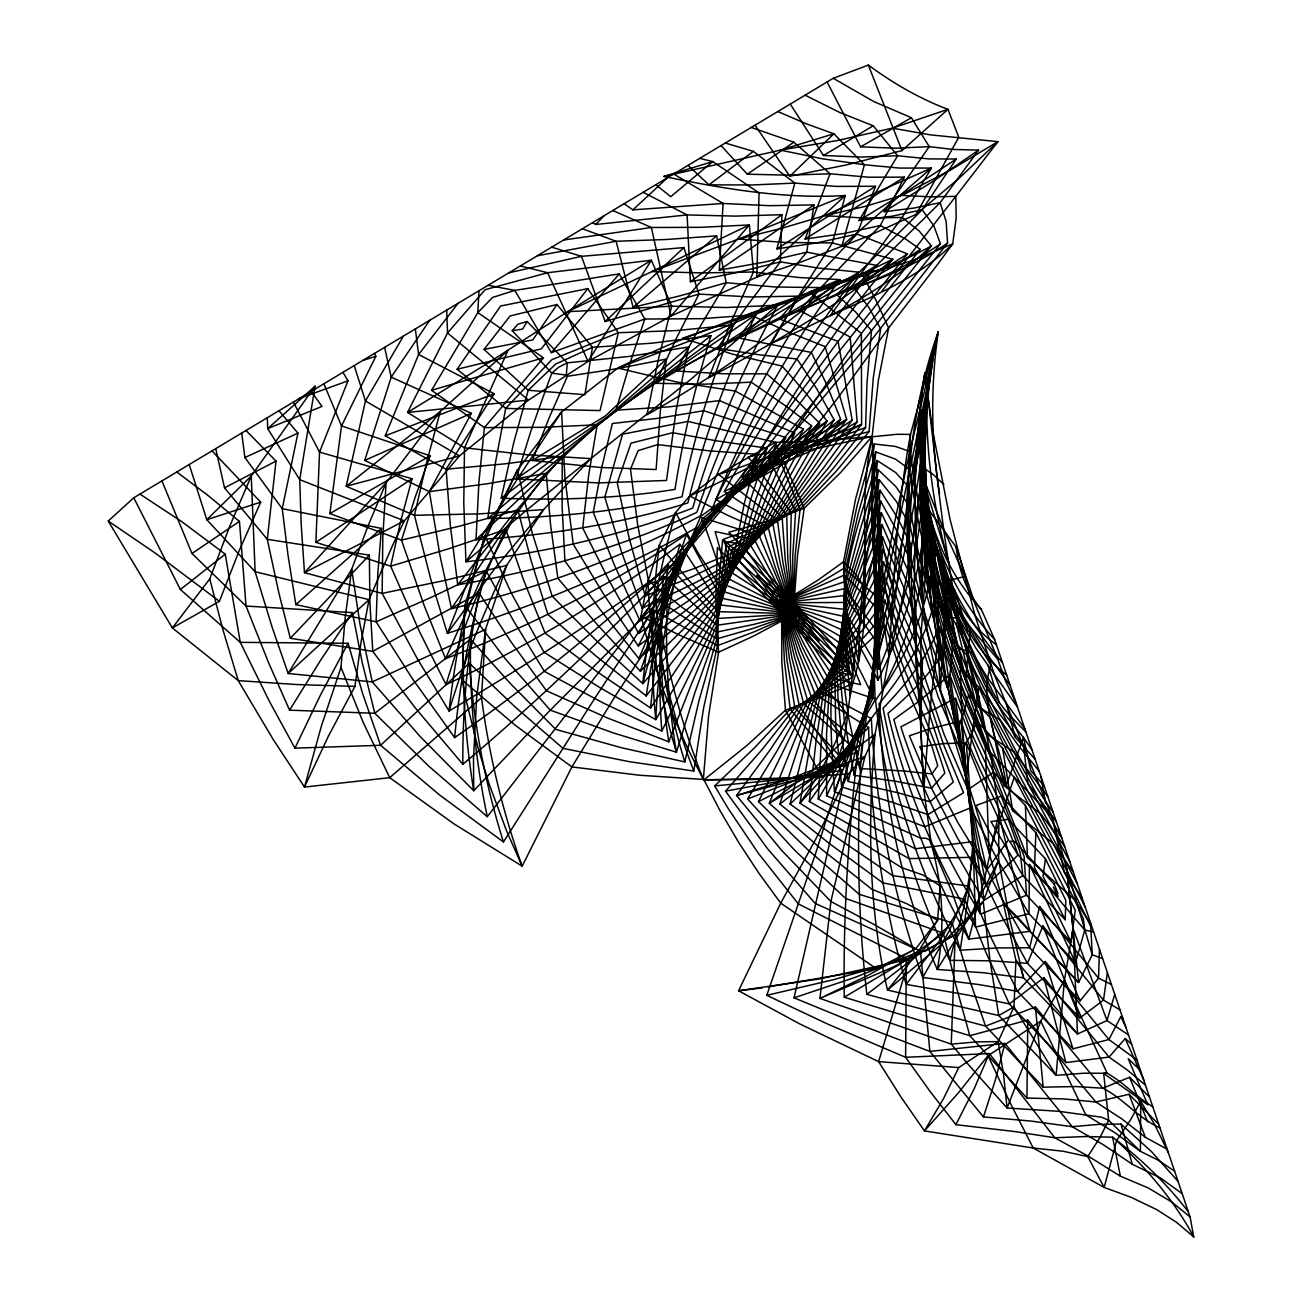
<?xml version="1.0" encoding="UTF-8"?>
<svg xmlns="http://www.w3.org/2000/svg" width="1302" height="1302" viewBox="0 0 1302 1302"><rect width="100%" height="100%" fill="white"/><g stroke="black" fill="none" stroke-linecap="round" stroke-linejoin="round"><path stroke-width="1.5" d="M924.827 452.51L926.08 414.622L929.953 374.162L880.087 611.273L844.331 575.012L858.295 513.265L875.807 451.908L895.418 459.118L909.349 469.143L916.527 512.483L923.981 547.589C925.608 475.425 921.572 402.562 938.27 331.668C906.046 422.499 901.505 520.1 912.425 615.114C919.277 672.955 920.595 731.268 923.769 789.419L931.288 843.745C942.599 884.611 945.236 927.675 937.245 969.453L983.628 972.773L1023.518 977.835L1077.47 1034L1106.993 1020.556L1114.724 994.305M624.081 203.73L632.918 209.85L723.082 203.454L769.254 205.667L813.962 204.935L806.735 252.165L772.021 294.122L738.283 337.934L811.406 352.468L826.689 384.627L840.636 419.244L772.867 523.648L780.354 563.831L790.477 604.86L783.674 603.656L786.636 612.689L719.583 604.893L679.888 544.285L669.602 583.898L660.619 626.978L615.13 696.261L571.887 766.927L522.167 866.188L506.738 831.311L489.308 784.553L478.469 749.48L466.816 703.015L462.145 680.018L464.895 605.56L484.897 535.838L517.48 470.022L561.585 411.871L617.832 368.075C660.309 347.26 704.105 329.959 748.65 314.124C809.242 290.33 874.016 277.749 931.353 245.964C885.36 289.597 828.235 318.974 770.393 343.712L800.616 292.706L832.369 242.921L845.275 195.512L738.592 239.063L785.871 242.498L832.369 242.921L892.798 259.212C837.398 307.256 773.258 343.533 708.744 377.743L730.129 324.198L753.451 272.004L749.366 224.953L651.863 271.581L702.787 272.915L753.451 272.004L798.744 277.505L840.002 279.621C780.126 330.659 715.482 376.034 646.996 414.785L658.275 359.791L671.734 306.165L651.342 260.237L567.623 311.699L671.734 306.165L726.174 307.516L777.717 305.156L688.595 381.193L590.75 458.597L527.57 454.772L464.505 447.839L407.559 412.441L489.389 362.184L567.623 311.699L651.863 271.581L738.592 239.063L782.046 228.208L824.589 215.644L864.3 218.069L902.172 217.434L919.375 231.219L931.353 245.964L861.371 333.393L861.615 424.306L827.779 468.769L791.258 512.581L772.949 523.567L737.323 554.912L719.583 604.893L650.528 707.962L597.162 671.799L545.131 633.179L523.73 580.399L505.794 529.458L448.718 548.744L390.681 566.158L315.881 542.348L319.543 452.12L347.992 380.835L342.947 372.339M176.763 472.008L207.49 495.053L239.454 521.386L246.029 606.048L268.765 663.157L289.581 710.176L374.813 713.268L470.51 639.201L511.491 684.738L555.759 729.38L621.477 747.739L684.803 761.914L699.125 700.053L716.816 638.891L720.006 590.571L726.337 543.357L762.565 527.603L795.685 510.742L832.32 469.501L865.586 427.544L866.986 383.097L871.526 330.643L940.451 243.783L933.811 225.783L922.19 209.768L892.179 216.181L859.011 220.494L897.631 155.735L928.7 158.893L956.238 159.039L922.19 209.768L836.747 294.626L855.788 312.187L871.526 330.643L768.18 457.93L795.685 510.742L792.723 556.296L793.016 602.777L756.706 575.289L786.148 616.953L753.109 628.378L716.816 638.891L655.769 598.578L487.29 816.712L428.57 765.999L374.813 713.268L362.07 661.888L352.484 612.624L246.029 606.048L191.98 553.513L161.936 480.894M1168.203 1152.319L1154.646 1124.554L1140.747 1101.329L1140.406 1151.342L1157.641 1159.903L1174.583 1171.149M215.741 448.62L224.514 487.827L267.284 539.321L369.377 555.157L369.866 602.045L372.763 651.342L415.143 707.783L462.845 764.274C533.136 705.293 599.425 641.772 663.418 576.086L716.718 625.302L786.229 615.244L775.667 595.226L791.974 603.477L787.775 558.656L786.733 514.811L750.538 469.924L831.05 361.63L920.319 249.366L905.46 238.933L880.347 225.539L843.924 233.497L805.092 239.047L830.058 173.784L793.813 142.195L751.27 127.45M470.51 639.201C469.583 698.751 475.002 758.431 487.29 816.712M1152.758 1106.684C1136.711 1097.423 1123.74 1082.434 1107.107 1073.271L1083.817 1073.206L1056.101 1075.354L998.715 1015.511L887.508 990.073L917.34 953.308L937.619 920.237L906.794 903.734L871.64 889.103L819.511 847.521L769.319 803.269L811.699 698.018L840.002 662.864L844.298 602.468L879.989 490.187L896.492 516.064L911.026 544.61L911.677 597.488L916.738 651.846C912.279 592.003 914.037 531.672 922.369 472.219L927.415 526.545L936.756 573.97L938.498 580.676L951.502 606.179L962.324 633.309C942.225 547.751 936.284 459.687 924.876 372.877C910.456 462.942 911.514 555.27 930.133 644.669C943.299 715.612 969.746 783.055 988.934 852.452L1003.516 903.751L1017.415 916.966L1030.077 931.288L968.786 939.133C928.489 867.213 898.168 789.386 883.098 708.19C906.159 684.429 927.333 657.591 939.295 626.425L948.621 657.445L959.493 687.928L985.419 747.218L1014.242 777.31L1064.287 872.047L1090.767 926.552L1092.248 954.773L1078.593 982.505L1030.077 931.288L1015.023 879.761L1002.117 827.909L998.894 813.034L991.392 758.692C984.572 727.655 980.178 696.131 970.364 665.827C953.731 601.475 927.773 539.24 922.369 472.219C913.76 533.966 905.199 595.99 889.136 656.338L875.058 734.295L871.412 742.579L864.935 756.495L848.399 773.876L816.077 838.537L780.728 903.149L738.576 990.773L799.786 1023.942L878.638 1061.635L900.772 1096.723L924.453 1130.917L1033.202 1148.022L1104.161 1187.424L1131.145 1197.319L1156.502 1209.509L1176.569 1222.35L1193.755 1236.9L1190.077 1216.914L1171.881 1202.088L1148.234 1187.945L1120.371 1176.178L1088.814 1156.502L1054.799 1137.769L989.341 1053.578L905.622 1057.305L828.17 1024.3L766.813 995.33L815.508 853.754L841.922 770.442L790.233 709.264L784.439 661.4L782.209 613.747L852.843 676.959L823.857 693.103L790.233 709.264L754.493 747.869L714.652 785.92L728.339 808.786L758.578 853.591L798.321 903.897L906.306 958.451L905.622 1057.305L930.084 1091.434L955.912 1124.668L1014.356 1131.503L1054.799 1137.769L1085.901 1136.516L1112.608 1137.216C1140.975 1158.65 1166.706 1183.599 1188.352 1211.836M1035.855 832.662L1034.504 867.392L1071.025 941.932L1075.273 910.244L1035.855 832.662L1001.173 796.173L973.082 736.655L949.874 674.941L919.879 700.59L893.839 719.485C912.686 788.328 943.413 853.428 980.618 914.183L1026.546 895.174L1071.025 941.932M699.727 158.372L712.764 161.578L759.066 192.908L756.82 277.131L845.275 195.512C784.146 199.206 723.473 188.774 663.841 176.454L780.354 150.121L836.991 140.6L892.326 128.166L930.637 134.887L997.918 141.641L958.467 178.846L916.071 214.391L866.009 236.997L799.884 262.418L756.82 277.131L671.035 316.06L588.113 361.419L528.482 400.105L459.476 455.912L404.336 520.849L392.846 544.789L369.019 599.652L361.077 641.951L354.941 686.398L328.755 735.435L304.489 787.059L321.317 726.337L340.978 667.405L345.209 617.392L351.67 569.267L368.303 525.259L386.108 482.782L382.804 537.27L382.153 593.387L417.291 658.682L449.06 710.99C464.049 660.944 483.384 612.2 506.657 565.426L444.584 580.497L382.153 593.387L304.473 572.685L386.108 482.782L440.304 411.432L426.551 462.715L414.459 515.299L430.978 580.041L447.4 633.325L494.337 569.137L543.585 509.635L479.038 513.883L414.459 515.299L346.202 486.281L440.304 411.432L508.008 350.368L464.505 447.839L463.772 502.963L465.937 561.797L527.912 509.066L590.75 458.597L543.585 509.635L506.657 565.426L485.581 629.371L481.496 697.791L389.721 777.685L304.489 787.059L273.322 739.666L238.233 680.62L172.369 627.938L108.245 521.044L133.764 497.787L833.264 78.283L873.723 101.523L911.4 117.733L929.221 146.621L884.188 211.689L913.923 208.076L940.142 202.689L854.128 287.709L868.873 307.5L880.624 328.82L873.268 378.101L869.085 431.58L836.568 470.787L800.03 509.277L763.607 524.999L723.228 539.321L793.553 602.5L795.164 555.449L800.03 509.277L776.855 452.673L867.962 344.46L947.563 243.035L946.115 221.356L940.142 202.689L978.551 150.169L952.755 149.404L929.221 146.621L895.906 148.216L860.589 146.833L827.112 81.977M592.573 222.642L595.681 224.481L687.114 214.928L735.093 216.116L781.9 214.7L780.354 261.848L748.406 304.082L717.451 348.318L758.92 354.746L797.036 358.978L816.533 388.484L834.11 419.862L768.229 527.294L738.494 556.133L721.308 598.188L646.215 695.935L596.104 656.143L547.914 614.463L531.232 561.097L517.919 509.912L460.208 526.008L401.504 540.118L329.862 513.574L341.515 425.933L375.839 356.325L374.455 353.444M458.109 303.268L418.593 354.502L385.229 435.796L446.114 469.176L504.671 463.87L562.236 456.351L562.138 507.227L564.905 560.95L600.271 609.792L638.859 658.584L684.95 619.28L728.55 578.755L742.156 555.384L762.061 495.476L785.692 437.553L703.731 410.7L658.942 418.202L612.347 423.508L601.898 466.816L593.256 512.321L614.674 565.719L639.966 620.745L691.102 591.759L738.511 560.755L754.655 540.07L781.932 482.375L811.667 425.868L786.799 406.712L751.205 382.186L704.773 384.171L655.492 383.325L676.715 337.609L698.946 294.089L683.859 247.592L581.489 256.331L508.919 272.802M930.133 595.99C933.99 537.628 920.498 479.966 924.29 421.653L904.613 530.223L880.152 634.985L844.591 588.634L860.329 529.165L878.248 469.81L895.825 486.557L909.447 506.218L918.056 550.762L930.133 595.99C920.563 538.475 918.561 479.689 924.29 421.653M488.087 285.284L514.795 290.395L551.397 352.663L644.815 319.023L701.55 318.697L755.73 314.726C727.232 375.106 703.568 437.977 687.879 502.93C619.182 524.283 547.719 535.35 476.011 539.695L478.941 481.821L484.409 427.593L543.455 357.822L477.834 312.61L478.941 290.785M781.639 613.958L781.818 661.986L785.448 710.225L821.806 777.245C853.266 753.435 842.964 709.639 854.877 676.601C876.767 598.22 854.242 515.95 872.291 436.788L897.224 434.282L910.505 434.412L938.27 331.668C930.572 385.246 930.784 440.011 939.539 493.442M1111.403 984.475L1098.546 978.16L1039.647 906.485L1029.622 947.807L1000.001 895.434L973.05 841.629L915.355 848.774L818.258 799.021L821.432 738.267L827.763 677.219L836.421 655.345L862.901 621.005L884.416 587.267L900.626 634.465L926.861 694.861L943.478 744.451L963.513 792.739L927.887 814.613L892.505 802.357L841.662 786.929L835.672 724.27L834.647 661.009L840.75 636.45L863.438 592.589L882.951 549.037L900.219 594.347L920.254 640.6L938.156 696.651L960.957 751.189L970.332 735.597L977.053 721.422C959.069 682.899 944.503 642.716 934.576 601.361C925.266 639.575 903.751 673.785 879.013 703.894C891.398 789.956 919.961 873.251 960.192 950.216L997.934 947.921L1029.622 947.807L1080.074 1000.896L1098.546 978.16L1099.458 949.191M906.794 502.8L910.505 434.412C896.752 507.764 893.53 582.157 889.136 656.338C879.029 601.638 876.002 545.668 879.989 490.187C866.221 546.303 859.043 604.03 858.604 661.807L844.298 602.468L789.419 602.712L793.96 614.463L784.878 611.891L796.661 654.922L811.699 698.018L828.658 718.151L844.526 739.764L812.318 770.507L769.319 803.269L827.275 769.108L875.058 734.295C867.783 819.69 867.962 906.225 887.508 990.073L940.207 945.35L983.222 901.684L998.634 860.183L998.894 813.034L985.24 875.709L968.786 939.133L951.371 890.535L929.384 839.839L925.934 838.211L920.579 838.163L826.624 795.734L826.542 734.116L830.302 672.092L838.065 649.242L863.226 611.582L883.96 574.426L902.27 625.757L924.762 677.203L944.031 734.279L967.956 789.679L993.507 772.151L966.328 712.682L944.438 650.967C929.579 674.908 909.333 695.138 887.98 713.333C905.248 788.8 936.301 860.557 975.54 927.105L1029.003 913.744L1075.533 962.862L1084.712 930.019L1083.378 918.773L1074.394 899.487L1025.39 805.466L993.507 772.151L1027.473 857.595L1074.394 899.487L1091.076 924.436M934.039 619.736C939.735 561.439 920.953 504.85 922.825 446.667C914.329 514.388 899.503 581.262 879.94 646.638L844.51 595.551L879.192 479.722L896.101 501.091L910.049 525.308L920.058 572.408L934.039 619.736C923.232 562.789 919.375 504.525 922.825 446.667M914.557 496.339C915.355 447.579 928.228 400.365 933.876 352.175L909.805 451.42L921.962 523.192L925.38 427.219L922.337 409.528C914.069 492.107 938.221 577.99 994.63 639.526L1190.077 1216.914M1026.936 1098.074L1027.799 1020.068L969.811 1035.692L844.282 997.218C843.012 915.111 848.546 833.068 857.627 751.498L803.692 703.747L791.99 658.21L783.853 612.77L800.193 621.021L789.679 601.019L844.591 588.634L843.191 627.824L843.908 666.982L803.692 703.747L776.724 751.417L747.576 798.972L794.643 850.19L845.633 898.478L943.348 933.192L955.733 984.8L969.811 1035.692L1026.936 1098.074L1064.059 1098.937L1095.828 1101.997L1121.917 1118.939L1145.369 1137.313L1167.162 1149.243M794.09 602.273L797.573 554.831L804.229 508.219L775.211 442.387L718.509 474.433L689.702 495.932L675.559 512.597L659.349 545.164L647.045 584.826L640.991 616.22L649.177 646.98L662.539 688.091L674.469 718.818L688.058 749.301L703.34 779.426L639.591 775.243L571.887 766.927L515.153 725.181L462.145 680.018M1065.215 919.765L1065.785 900.284L1045.473 858.832L1008.22 819.3L979.592 759.847L955.424 698.295L900.854 726.874C920.547 788.166 949.907 845.942 984.117 900.333L1022.851 875.579L1020.084 852.224L1008.22 819.3L990.92 821.562L1022.851 875.579L1065.215 919.765L1043.032 876.36L1045.473 858.832M973.05 841.629L968.542 895.141L960.192 950.216M1149.503 1097.065L1129.599 1077.291L1102.827 1088.195L1035.383 1006.951L985.598 1026.106L967.858 974.905L952.12 922.776L859.222 894.311L807.403 849.36L758.529 801.576L807.793 701.094L841.776 664.736L844.51 595.551L789.565 601.866L796.433 617.067L784.374 612.347L794.383 656.68L807.793 701.094L861.794 744.028C856.57 827.421 857.253 911.319 866.855 994.386L985.598 1026.106L1043.195 1087.17L1075.485 1086.552L1102.827 1088.195C1123.789 1098.774 1138.469 1118.499 1159.903 1127.792M665.371 603.152L667.763 592.41C664.622 645.776 667.454 699.483 676.422 752.182C659.512 696.472 650.186 638.533 648.005 580.383L681.809 607.155L716.572 632.121L752.979 624.586L786.164 616.09L769.352 588.585L792.479 603.086L790.265 557.37L791.258 512.581L748.145 456.839C786.929 449.841 825.191 439.425 861.615 424.306L820.358 447.139L767.903 468.883L861.371 333.393L809.486 291.908L862.119 273.876L888.696 267.756L912.816 260.53L952.706 243.881C918.773 277.831 873.235 296.286 830.155 315.735L902.172 217.434L931.369 168.072L824.589 215.644L864.202 206.644L902.091 195.398L951.03 169.748L997.918 141.641L955.798 196.358L956.173 218.134L952.706 243.881L937.082 265.071L888.615 328.023L837.17 398.835L794.838 453.145L767.903 468.883L739.585 488.169C777.506 469.013 813.896 446.505 846.658 419.358C806.182 442.436 762.939 460.485 718.509 474.433L777.506 520.361L782.811 561.894L790.949 604.356L781.916 601.801L786.473 613.535L718.232 611.663L687.765 579.195L659.349 545.164C651.57 602.94 650.089 661.628 655.769 719.664C658.21 665.403 666.591 611.419 680.425 558.9C606.439 614.153 528.352 663.776 449.06 710.99C455.651 651.684 467.939 593.045 484.897 535.838L511.816 594.038L543.943 652.188L599.506 687.407L655.769 719.664L718.232 611.663L735.874 553.383L777.506 520.361L846.658 419.358L825.11 346.609L787.856 331.798L748.65 314.124C798.24 300.29 846.756 282.29 892.798 259.212C833.101 329.373 783.234 407.184 739.585 488.169L680.425 558.9L667.763 592.41L550.258 710.16L473.733 790.721C463.675 729.608 461.054 667.356 464.895 605.56L505.143 658.649L550.258 710.16L614.137 733.189L676.422 752.182L695.154 691.818L716.572 632.121L721.796 588.911L729.397 546.58L772.949 523.567L724.335 491.489C768.31 411.839 819.755 336.388 876.572 265.364L806.735 252.165L763.753 262.239L719.322 270.132L723.082 203.454L673.655 174.012M663.418 576.086C658.763 631.291 660.391 687.065 668.756 741.847L608.001 718.199L546.466 690.792L510.97 641.756L479.087 593.061L372.763 651.342L290.33 638.273L278.954 593.273L267.284 539.321L276.024 461.087L245.98 430.49M650.528 707.962L656.192 655.443L665.159 604.063M874.195 443.982C869.345 495.704 871.233 548.044 879.892 599.262L843.989 568.356L857.042 505.876L874.195 443.982L895.206 446.391L909.805 451.42L893.953 525.438L879.892 599.262M1119.98 1009.847L1103.494 1000.099L1042.951 925.917L1027.49 963.317L998.846 911.009L972.822 857.302L909.024 858.604L809.339 801.511L815.947 741.88L825.012 682.053L835.819 658.47L841.808 629.826L863.34 583.117L882.431 536.603L918.024 621.754L934.917 676.991L956.742 730.861L963.985 712.129L968.607 694.796C951.86 656.615 938.823 616.757 930.458 575.891C923.134 621.152 901.814 663.125 875.595 700.297C884.937 790.46 910.7 878.606 949.728 960.339L991.766 960.827L1027.49 963.317L1079.765 1018.05L1103.494 1000.099L1107.384 972.627M1039.224 771.272L1017.594 744.435L1000.066 719.843L976.451 705.928C951.078 639.038 929.303 569.706 922.955 498.113C917.373 556.996 901.423 614.642 878.883 669.228L843.908 609.385C843.55 558.119 863.991 509.456 877.141 460.517L895.613 472.528L909.219 487.453L908.112 531.362L909.789 577.942C907.478 517.366 913.141 456.481 926.698 397.403C925.966 453.601 933.55 509.912 949.191 563.912L926.048 489.031L924.469 442.143L926.698 397.403L909.219 487.453L892.196 621.282C879.745 568.746 874.716 514.469 877.141 460.517C865.814 514.729 861.55 570.406 864.349 625.709L844.526 581.782L789.761 600.173L806.508 627.662L783.316 613.144L789.549 659.512L799.379 706.01L837.072 760.905L786.115 780.028L736.541 795.489L781.281 849.962L830.888 901.505L874.814 924.908L915.859 948.686L937.619 920.237L940.142 885.848L923.216 875.107L901.505 867.571L799.949 803.204L810.137 744.939L822.034 686.561L836.47 659.17L863.21 629.338L884.839 600.124L901.44 649.389L928.733 712.048L940.174 747.364L953.341 782.046L930.1 801.739L896.899 792.544L848.269 781.46L841.515 735.955L838.032 697.693L836.535 659.235L842.671 623.105L881.877 524.462L915.908 602.663L915.892 662.669L920.953 723.57L920.888 637.394L927.073 550.111C940.158 600.792 957.865 650.235 979.446 697.905L971.097 681.516L960.306 667.373L952.136 645.955L936.48 594.851L927.073 550.111C920.302 598.66 905.329 646.329 882.219 689.621C876.555 634.758 876.506 579.341 881.877 524.462C866.188 580.399 855.577 637.768 850.271 695.642L842.671 623.105L788.784 605.202L789.875 610.166L786.294 610.247L802.96 648.396L822.034 686.561L835.672 699.255L847.114 714.066C835.624 745.786 819.039 775.471 799.949 803.204L843.598 755.42L879.078 708.044C882.837 797.784 900.984 887.069 937.245 969.453L971.064 914.183L998.634 860.183L1009.734 919.245L1023.518 977.835L1020.784 968.183L1015.902 960.241L1003.516 903.751L1078.593 982.505L1066.647 868.255L1052.065 816.956L994.614 675.12L975.068 615.667L950.086 519.514L932.411 429.448L924.876 372.877C910.765 454.675 922.679 546.905 981.366 609.45L994.63 639.526M924.55 524.136C919.293 578.495 901.961 631.226 877.971 680.1L843.37 616.285L881.308 512.614L914.004 583.377L928.375 636.222L947.579 688.172C950.737 672.044 952.332 655.606 952.364 639.168C938.856 602.012 929.465 563.359 924.55 524.136C927.122 579.374 934.982 634.334 947.579 688.172M725.295 143.025L753.337 151.341L794.822 183.094L776.903 248.877L817.965 242.677L856.993 234.051L907.429 253.841L838.081 341.45L852.159 420.22L782.144 517.399L785.285 560.169L791.453 603.884L779.426 599.18L786.343 614.381L717.288 618.466L668.284 565.182C600.889 627.206 529.963 685.454 454.642 737.616C459.834 681.255 470.624 625.448 486.264 571.073L431.646 597.162L376.115 621.803L295.863 604.649L287.97 554.945L282.241 508.675L297.93 433.127L278.954 410.716M875.807 451.908C870.159 504.899 871.591 558.656 880.087 611.273M241.716 433.045L244.89 457.539L282.241 508.675L381.47 528.4L377.775 573.889L376.115 621.803L412.75 679.221L454.642 737.616M487.811 518.505L495.623 461.722L505.697 408.421L551.722 359.759L618.32 332.726L676.991 330.545L733.433 324.882C711.559 380.591 693.673 438.025 682.02 496.778C618.434 511.816 553.057 517.773 487.811 518.505L606.911 417.779L733.433 324.882M878.248 469.81C871.624 524.641 872.242 580.334 880.152 634.985M879.192 479.722C872.307 535.089 872.519 591.336 879.94 646.638M859.678 768.554L869.297 693.673L885.441 625.676L865.423 644.62L841.271 664.199L848.416 716.686L859.678 768.554L903.36 770.947L932.086 773.925L957.93 822.669L986.835 869.996L1008.432 839.985L986.119 792.072L966.296 742.954L943.673 743.588L919.749 746.713L932.086 773.925L937.749 765.641L931.418 744.76L905.411 685.828L885.441 625.676M1145.483 1085.152L1126.946 1069.756L1109.044 1057.094L1065.915 1062.578L1009.294 1003.923L985.826 952.169L964.749 899.21L882.837 882.87L830.888 844.705L779.865 804.115L815.361 694.568L838.537 661.335L843.908 609.385L880.689 501.189L895.027 527.473L912.36 563.994L925.315 615.228L942.892 665.892L945.154 637.475L945.008 610.264C964.261 628.02 965.612 656.533 978.892 678.309C1002.426 723.456 1023.372 770.8 1053.074 812.188M880.689 501.189C873.593 556.882 872.926 613.388 878.883 669.228M881.308 512.614C874.179 568.111 873.007 624.374 877.971 680.1M139.916 494.093L181.548 521.5L225.23 554.164L240.284 642.342L269.042 700.671L294.936 748.145L380.591 745.297L469.338 663.157L514.664 706.53L562.985 748.357L629.989 761.8L693.803 771.012L703.617 707.946L717.483 645.613L718.053 592.198L722.594 540.184L786.148 617.783L753.435 632.137L717.483 645.613L653.067 610.117L596.121 696.196L503.467 841.971L439.783 795.148L380.591 745.297L362.574 693.413L348.09 643.302L240.284 642.342L180.392 589.513L133.764 497.787M882.431 536.603C875.318 590.669 872.812 645.353 875.156 699.841L845.828 750.278L809.339 801.511M882.951 549.037L875.449 623.691L873.137 697.726L848.302 748.048L818.258 799.021M666.347 359.075L660.309 411.465L656.127 469.534L600.401 467.467L532.258 460.485L549.314 417.421L567.428 376.278L617.408 368.629L666.347 359.075L605.235 416.038L532.258 460.485M1082.06 897.81L1064.287 872.047L1052.065 816.956L1014.242 777.31L988.934 852.452L985.419 747.218L988.82 750.375L990.92 754.851L991.392 758.692L964.001 693.364L939.295 626.425L930.116 708.174L923.769 789.419L920.644 723.945L922.532 659.089L901.244 610.117L883.472 561.65L875.725 629.094L871.559 696.049L850.873 745.655L826.624 795.734M972.822 857.302L963.757 907.852L949.728 960.339M668.284 565.182C659.919 619.98 657.591 675.722 661.839 730.992L603.119 702.917L544.366 671.425L513.509 620.794L486.264 571.073M883.96 574.426L876.051 634.774L870.387 694.812L853.526 743.1L834.436 791.697L924.729 826.77L970.511 807.842L998.357 861.533L1029.003 913.744L1029.41 864.43L1084.712 930.019L1093.631 931.988M646.215 695.935C654.483 640.942 668.138 586.795 686.512 534.325L721.308 598.188L786.847 611.875L784.976 605.023L790.005 605.414L777.929 565.963L768.229 527.294L715.905 499.561C755.616 419.13 804.229 343.223 858.913 272.183L816.875 267.87L780.354 261.848L735.955 272.785L690.369 281.753L687.114 214.928L643.139 192.305M884.416 587.267L869.573 693.966L841.662 786.929M929.953 374.162C919.765 431.304 917.698 489.894 923.981 547.589M884.839 600.124L869.134 693.51L848.269 781.46M854.275 775.341L869.036 693.413L885.197 612.949L864.284 636.89L838.7 661.497L844.152 718.753L854.275 775.341L895.727 781.281L931.483 788.166L957.247 837.625L986.135 885.604L1018.066 854.991C1003.11 809.16 974.693 767.773 960.957 720.982L930.279 728.681L909.366 735.793L931.483 788.166L944.845 773.111C928.879 718.216 899.34 668.561 885.197 612.949M924.876 458.06C927.626 504.313 918.04 550.42 922.239 596.837L922.744 540.118L925.136 482.912L930.067 525.796L935.275 555.987C935.699 519.498 919.147 483.628 922.467 446.326L924.859 457.214M311.194 391.381L321.985 406.419L267.707 428.635L315.084 386.173L299.72 479.657L301.201 524.543L304.473 572.685L404.336 520.849L299.72 479.657L267.707 428.635L267.301 417.698M479.087 593.061C468.036 649.405 462.389 706.84 462.845 764.274M597.211 424.81L588.699 474.904L582.694 527.928L608.815 580.074L638.68 633.309L688.481 600.824L734.93 566.549L750.326 544.92L775.357 486.297L803.334 429.172L735.402 391.105L676.78 382.007L617.832 368.075L698.084 337.836L777.717 305.156C742.465 369.573 712.926 437.374 692.762 508.057C619.996 536.115 543.341 553.008 465.937 561.797L512.76 486.167L561.585 411.871L564.889 477.508L573.222 544.155L603.998 594.77L638.289 645.955L686.414 610.003L731.594 572.571L746.144 550.03L768.733 490.675L794.659 433.078L719.55 400.609L669.049 406.859L616.058 410.163L629.891 363.453L644.815 319.023L619.247 273.892L514.795 290.395L492.498 297.474L477.834 312.61L431.564 390.274L484.409 427.593L541.355 427.349L597.211 424.81L476.011 539.695M501.205 498.243L513.737 442.615L528.221 390.274L555.775 364.023L592.426 347.325L652.693 343.126L710.99 335.623C695.414 385.945 683.029 437.309 675.006 489.389C617.587 498.682 559.242 500.326 501.205 498.243L607.106 417.991L710.99 335.623M933.876 352.175C921.718 408.21 917.584 466.002 921.962 523.192M688.579 347.016L676.145 410.39L666.51 480.454L598.725 482.912L516.064 478.908L530.858 431.108L549.444 379.419L551.853 373.153L558.786 367.18L567.281 362.867L628.785 356.471L688.579 347.016L606.553 417.405L516.064 478.908M1182.2 1193.657L1160.44 1177.968L1132.268 1164.216L1103.543 1144.849L1072.197 1126.702L1004.965 1043.39L929.856 1051.414L854.73 1022.77L794.041 997.837L847.683 764.713L794.904 707.865L787.026 660.586L782.762 613.47L819.153 640.958L789.809 599.327L844.331 575.012L845.096 623.967L849.539 672.89L824.052 690.353L794.904 707.865L761.995 749.692L725.539 791.144L767.464 848.644L815.085 903.328L920.481 951.078L929.856 1051.414L983.449 1116.953L1030.712 1121.022L1072.197 1126.702L1098.595 1124.407L1121.006 1124.065L1151.473 1151.603L1178.066 1181.419M1004.965 1043.39L995.46 1079.7L983.449 1116.953M1122.829 1018.229L1120.827 1016.585L1108.913 1039.533L1045.246 961.511L1017.497 991.359L991.896 939.377L968.786 886.092L892.781 875.676L835.038 836.454L790.102 804.083L818.812 690.744L837.381 660.114L843.37 616.285L789.028 604.388L790.884 611.224L785.855 610.833L800.974 650.772L818.812 690.744L871.331 718.509C875.725 806.752 892.814 894.344 922.744 977.493L979.234 984.621L1017.497 991.359L1072.946 1048.826L1108.913 1039.533L1136.955 1059.974M1140.747 1101.329L1130.461 1119.964L1116.579 1140.666L1104.161 1187.424L1087.74 1156.583L1062.79 1151.18L1033.202 1148.022L1009.815 1102.11L988.023 1055.662L1040.77 1021.175L1064.434 980.341L1073.092 928.684L1066.647 868.255L1092.248 954.773L1102.648 958.614M1054.099 884.139L1014.535 841.483L1009.555 841.157L1018.066 854.991L1058.184 896.394L1053.318 886.922M293.373 402.058L319.543 452.12L412.05 478.745L400.642 521.353L390.681 566.158L419.472 631.6L446.049 684.624C528.531 645.955 606.83 598.66 679.888 544.285M537.319 255.762L616.123 241.277L666.722 239.47L716.605 235.874L726.239 282.729L700.574 325.777L675.917 370.972L722.887 373.755L766.813 373.853L794.643 398.2L819.593 423.199L788.377 478.908L759.099 535.513L740.057 557.777L725.816 585.103L684.055 628.589L640.372 671.181L597.683 625.074L557.874 578.3L550.534 524.494L546.238 473.375L488.315 483.595L429.383 491.651L364.723 460.387L391.186 377.157L429.709 320.308M835.005 658.34C827.779 702.103 831.799 747.462 834.436 791.697M921.442 953.031L909.089 959.297L878.638 1061.635L958.744 1067.559L998.146 1041.6L1013.981 1006.869L1015.902 960.241L1077.47 1034L1073.092 928.684L1106.993 1020.556L1128.476 1034.944M835.168 657.787L839.513 642.928L863.405 602.094L883.472 561.65M757.536 454.333L744.565 502.295L734.605 552.048L693.331 568.893L649.08 583.947L637.736 525.129L630.493 469.208L638.126 450.606L657.754 444.6L709.688 450.915L757.536 454.333L706.563 522.574L649.08 583.947M446.049 684.624C461.852 631.437 481.984 579.569 505.794 529.458M640.372 671.181L667.812 592.377L700.704 516.422L762.874 471.226L819.593 423.199M767.057 448.197L750.408 500.489L737.176 554.75L692.892 576.379L645.19 596.023L629.192 538.214L617.246 482.944L631.014 443.136L672.727 432.687L715.97 440.743L767.057 448.197L702.657 528.075L642.146 608.311L621.477 551.755L604.812 497.315L622.535 434.217L688.091 421.392L776.464 442.615L756.023 498.764L739.324 557.012L723.391 591.58L642.814 683.631L596.283 640.535L552.178 596.17L532.176 532.746L517.48 470.022L480.21 550.225L447.4 633.325C533.885 606.244 618.401 571.92 697.351 527.229C674.908 577.746 656.55 630.087 642.814 683.631C648.494 625.774 659.691 568.502 675.559 512.597L697.986 552.748L723.391 591.58L787.092 611.061L785.985 606.081L789.549 606.016L775.553 568.274L763.639 531.249L827.079 421.197L805.824 393.009L782.144 366.106L732.945 354.242L682.655 338.129L762.402 311.276L840.002 279.621C787.173 350.482 744.191 428.472 711.478 510.563L772.607 467.288L827.079 421.197C783.527 449.971 737.404 474.791 689.702 495.932L726.646 514.827L763.639 531.249C733.482 570.309 684.689 586.502 642.146 608.311M212.014 450.866L260.709 502.149L239.34 550.307L219.42 601.312L172.369 627.938L209.768 578.869L229.836 525.992L251.253 476.044L315.084 386.173M1006.251 785.399L1023.453 737.437L1003.533 712.715L985.826 686.659L963.643 638.908L945.887 588.96L938.498 580.676L937.586 636.434L940.353 691.557L945.887 588.96L990.789 665.029C977.835 704.398 1001.384 746.144 1006.251 785.399C969.795 682.004 912.865 579.618 921.523 466.604L933.42 474.677L943.836 484.442M668.756 741.847L691.753 683.29L716.718 625.302L723.456 586.958L731.968 549.265L786.733 514.811L822.929 468.622L857.139 421.864L850.19 337.023L799.168 310.267L880.347 225.539L904.337 177.153L868.483 177.202L830.058 173.784L789.191 175.168L747.315 174.208L721.048 145.58M968.786 886.092L949.435 930.588L922.744 977.493M323.873 383.764L341.515 425.933L430.197 455.765L415.257 496.957L401.504 540.118L424.078 605.349L445.544 658.682C530.223 626.474 611.24 584.761 686.512 534.325M688.074 165.37L708.955 184.851L752.279 184.965L794.822 183.094L836.258 186.414L875.497 186.284L856.993 234.051L817.705 275.747L779.312 318.925L838.081 341.45L788.768 408.226L741.717 476.662L782.144 517.399L734.1 551.511L717.288 618.466L661.839 730.992M638.859 658.584L668.837 587.511L702.722 518.538L759.147 473.261L811.667 425.868M989.341 1053.578L974.238 1088.586L955.912 1124.668M445.544 658.682L479.657 582.108L517.919 509.912M958.744 1067.559L943.559 1098.53L924.453 1130.917L958.223 1093.029L988.023 1055.662M294.936 748.145L320.601 694.763L348.09 643.302M638.289 645.955L669.977 582.336L704.301 520.198L755.144 475.425L803.334 429.172M916.071 214.391L958.76 137.263L947.97 109.335C919.424 98.643 892.895 83.068 868.353 65.1L833.264 78.283M964.749 899.21L939.702 940.549L906.159 984.41L967.305 994.956L1009.294 1003.923L1043.911 977.688L1109.044 1057.094L1125.221 1038.508L1131.633 1044.237M638.68 633.309L671.262 576.9L705.489 521.435L750.896 477.72L794.659 433.078M384.627 347.341L391.186 377.157L471.405 413.304L429.383 491.651L440.011 555.71L451.501 608.669C537.921 588.52 622.047 558.037 700.281 515.95C730.455 435.226 771.793 358.913 820.048 287.596L774.967 286.977L726.239 282.729L680.067 295.798L633.114 307.353L616.123 241.277L582.401 228.729M403.441 336.062L365.455 400.967L346.202 486.281L459.476 455.912L365.455 400.967L354.209 365.585M527.147 321.496L522.59 329.129L512.239 330.675L551.853 373.153L566.305 375.106L567.281 362.867L527.147 321.496L517.903 324.198L512.239 330.675M289.581 710.176L320.373 660.602L352.484 612.624M551.674 247.152L581.489 256.331L605.17 321.48L698.946 294.089L750.717 296.97L799.216 296.107C757.325 364.121 721.845 436.398 696.863 512.37C620.924 547.361 540.053 570.748 457.734 584.81L450.297 525.129L446.114 469.176L494.19 393.741L418.593 354.502L415.338 328.918M451.501 608.669L497.592 539.402L546.238 473.375M639.966 620.745L706.286 522.281L785.692 437.553M457.116 369.263L500.603 306.003L587.739 288.637L618.32 332.726L600.059 410.586L505.697 408.421L457.116 369.263L541.355 348.855L587.739 288.637M556.996 304.505L532.827 339.903L484.051 349.408L528.221 390.274L584.94 394.701L592.426 347.325L556.996 304.505L510.075 315.963L484.051 349.408M1087.74 1156.583L1100.011 1137.443L1108.653 1120.257L1103.673 1073.45L1107.123 1073.125L1064.434 980.341L1056.101 1075.354L1013.981 1006.869L998.715 1015.511L989.829 958.858L983.222 901.684L955.261 934.641L938.954 943.755M457.734 584.81L509.033 519.286L562.236 456.351M871.331 718.509L835.266 760.97L790.102 804.083M881.47 291.648L955.798 196.358L930.507 196.846L902.091 195.398M551.397 352.663L619.247 273.892M645.19 596.023L776.464 442.615M290.33 638.273L369.377 555.157M768.131 986.867L876.344 968.655L915.859 948.686L867.881 975.41L819.934 998.406L893.595 966.881L955.261 934.641L951.257 1044.155L968.297 1064.466L1007.097 1108.035L1040.77 1021.175L1085.754 1114.805L1114.414 1132.382L1140.406 1151.342L1108.653 1120.257L1101.638 1117.23L1058.9 1111.306L1007.097 1108.035L1003.516 1074.296L998.146 1041.6L976.858 1041.86L951.257 1044.155L819.934 998.406L830.888 901.505L864.935 756.495L806.019 777.148L736.541 795.489L769.417 750.863L799.379 706.01L824.329 687.83L846.479 669.684L843.924 609.255L789.24 603.558L792.186 612.591L785.383 611.387L798.875 652.953L815.361 694.568L868.629 727.509L829.162 765.576L779.865 804.115M595.681 224.481L604.242 215.627M952.12 922.776L914.785 957.475L866.855 994.386M605.17 321.48L683.859 247.592M755.014 125.22L789.809 176.226L833.882 133.797L864.43 164.736L899.438 168.072L931.369 168.072L841.938 246.029L864.43 164.736L822.864 158.877L780.354 150.121L833.882 133.797L806.247 123.788L777.815 111.533M667.584 177.642L632.918 209.85M295.863 604.649L381.47 528.4M789.809 176.226L846.495 164.915L901.977 150.609L947.97 109.335L892.326 128.166M633.114 307.353L716.605 235.874M834.11 419.862C797.475 450.28 757.585 476.63 715.905 499.561M180.392 589.513L225.23 554.164M840.636 419.244C804.652 447.465 765.316 471.243 724.335 491.489M943.348 933.192L899.536 964.31L844.282 997.218M753.337 151.341L708.955 184.851M690.369 281.753L781.9 214.7M978.551 150.169L932.281 181.889L884.188 211.689M755.73 314.726L616.058 410.163M747.315 174.208L793.813 142.195M719.322 270.132L813.962 204.935M947.563 243.035C919.131 262.923 887.004 276.952 854.128 287.709M940.451 243.783C908.747 265.933 873.251 282.143 836.747 294.626M861.794 744.028L815.54 772.867L758.529 801.576M956.238 159.039L908.275 190.58L859.011 220.494M191.98 553.513L239.454 521.386M920.319 249.366C882.756 274.738 841.629 294.545 799.168 310.267M852.159 420.22C817.802 443.412 780.337 461.754 741.717 476.662M412.05 478.745L315.881 542.348M799.216 296.107L728.306 341.01L655.492 383.325M907.429 253.841C867.392 280.353 824.068 301.641 779.312 318.925M875.497 186.284L776.903 248.877M904.337 177.153L805.092 239.047M820.048 287.596L749.252 330.903L675.917 370.972M876.572 265.364C832.727 293.552 786.213 317.493 738.283 337.934M858.913 272.183L790.249 312.447L717.451 348.318M857.139 421.864C823.727 442.143 787.596 457.637 750.538 469.924M823.434 155.491L861.338 157.07L897.631 155.735L873.219 125.773L823.434 155.491L790.265 104.079M789.809 597.651L818.372 579.846L843.501 561.829L855.609 498.91L872.291 436.788C872.47 486.997 879.143 537.189 892.391 585.607M430.197 455.765L329.862 513.574M911.4 117.733L860.589 146.833M786.196 618.629L753.956 635.848L718.558 652.221L679.807 635.278L640.991 616.22M936.122 945.285L924.436 951.469M857.627 751.498L808.07 775.504L747.576 798.972M276.024 461.087L224.514 487.827M297.93 433.127L244.89 457.539M471.405 413.304L364.723 460.387M920.481 951.078L855.463 977.249L794.041 997.837M865.586 427.544L822.115 443.673L768.18 457.93M494.19 393.741L385.229 435.796M299.427 398.428L347.992 380.835M260.709 502.149L206.79 519.71L189.213 464.537M906.306 958.451L833.964 979.576L766.813 995.33M362.786 360.442L375.839 356.325M869.085 431.58L822.376 444.128L776.855 452.673M543.455 357.822L431.564 390.274M663.841 176.454L712.764 161.578L670.742 196.683L655.817 184.705M847.683 764.713L784.227 780.354L725.539 791.144M909.089 959.297L818.991 978.99L738.576 990.773L762.419 987.86M794.838 453.145L872.145 436.43L878.411 380.168L888.615 328.023L876.083 300.485L862.119 273.876M949.467 618.238L930.019 518.977L928.814 519.937L929.595 526.22L935.78 563.603L949.467 618.238L958.565 617.408L975.751 647.94L1017.546 707.181M1158.715 1124.277L1129.078 1094.282L1095.828 1101.997L1027.799 1020.068M841.922 770.442L775.341 780.158L714.652 785.92M563.571 240.024L651.391 227.492L700.834 227.329L749.366 224.953L671.035 316.06L651.391 227.492L612.803 210.501M848.399 773.876L771.598 779.345L703.959 779.849L720.494 811.488L738.836 842.671L758.936 873.268L780.728 903.149L876.344 968.655M821.806 777.245L703.959 779.849L746.99 745.444L785.448 710.225L820.423 697.4L850.743 684.527L717.337 547.54L715.921 599.213L718.558 652.221L708.63 715.482L703.34 779.426C683.745 730.308 669.505 679.091 660.619 626.978M775.211 442.387L822.132 441.02L872.145 436.43L840.506 472.659L804.229 508.219L768.538 520.93L728.794 532.306L854.861 668.121L846.853 614.951L843.501 561.829L855.626 574.524L865.797 588.992M354.941 686.398L296.449 684.527L238.233 680.62L222.544 628.443L209.768 578.869M520.344 265.95L547.654 272.72L651.342 260.237L588.113 361.419L547.654 272.72L485.093 289.695L447.53 332.97L407.559 412.441L528.482 400.105L447.53 332.97L446.684 310.12M1035.204 759.359L1015.267 737.225L984.361 679.595L958.907 622.844L945.854 586.014L937.163 554.392L933.013 550.534L943.559 600.124L957.963 648.282L971.845 652.53L987.6 677.837L1024.804 728.632M873.219 125.773L839.936 112.574L805.092 95.192M108.245 521.044L155.15 553.024L219.42 601.312M1061.879 838.195L1039.208 799.037L998.097 722.643L980.325 686.414L967.028 655.411L952.364 639.168L967.793 686.968L985.939 733.482L1014.177 752.117L1047.752 796.45M1103.673 1073.45L1147.811 1104.845L1128.216 1058.721L1140.503 1070.456M1077.324 883.798L1011.605 760.693L990.643 718.199L968.607 694.796L985.451 740.871L1004.265 785.952L1040.933 813.978L1064.727 846.593M1085.25 907.25L1053.106 843.517L1023.893 790.363L1002.589 748.211L977.053 721.422L994.077 766.536L1012.728 810.788L1053.106 843.517L1073.304 871.949M996.356 644.604C951.274 613.258 936.887 556.768 927.447 505.762L930.1 523.941L928.505 511.995M1006.658 675.006C965.254 643.676 948.507 592.345 935.878 544.008C949.386 587.69 973.359 627.71 1002.507 662.767M1116.579 1140.666C1146.948 1168.578 1174.111 1200.477 1193.755 1236.9M1025.992 732.147C1012.875 718.395 998.276 705.326 990.806 687.375C957.214 623.804 931.532 554.977 925.136 482.912L944.096 530.207L964.863 576.412L946.424 581.229L954.252 630.477L965.645 678.163L970.641 627.645C948.442 596.023 937.521 558.249 930.458 520.686M1044.204 785.985L1030.793 770.67L1023.453 737.437L1031.949 749.74M1016.504 704.105L1005.469 680.848L997.755 659.251L970.641 627.645L987.941 655.378L1010.124 685.291M981.366 609.45C966.442 592.117 958.695 569.609 956.156 547.1L927.236 507.796L927.317 563.017M1056.231 821.481L1027.896 783.495L1001.97 736.118L978.697 687.261L960.306 667.373L962.08 722.04L966.296 776.138L978.697 687.261L1023.486 744.598L1027.896 783.495L1069.984 862.119M787.531 608.246L830.302 672.092L851.052 674.501L839.513 642.928L833.329 638.501L787.889 607.529L787.352 610.247L725.816 585.103L701.827 517.578L759.099 535.513L789.126 606.634L786.782 606.911L787.108 608.799L827.763 677.219L860.768 684.722L840.75 636.45L788.215 606.781L787.954 608.766L731.594 572.571L724.807 541.746L750.326 544.92L788.328 608.001M1075.533 962.862L1029.41 864.43M1054.148 883.944L1058.054 893.677M1120.827 1016.585L1126.084 1027.864M1125.221 1038.508L1143.791 1080.155M1080.074 1000.896L1039.647 906.485M997.755 659.251L975.117 604.112L956.156 547.1M1079.765 1018.05L1042.951 925.917M1129.599 1077.291L1147.68 1121.901M901.977 150.609L868.353 65.1M1145.369 1137.313L1129.078 1094.282M693.803 771.012C673.818 719.274 660.26 665.11 653.067 610.117M340.978 667.405L363.079 722.203L389.721 777.685L454.04 823.922L522.167 866.188C502.653 811.716 489.129 755.127 481.496 697.791M1072.946 1048.826L1045.246 961.511M967.825 631.551L954.285 588.992M953.292 594.282L939.588 549.07M503.467 841.971C485.125 783.967 473.879 723.798 469.338 663.157M988.023 665.176L999.318 702.934M684.803 761.914C668.544 708.923 658.926 653.929 655.769 598.578M1121.006 1124.065L1132.268 1164.216M906.159 984.41C882.154 900.951 870.127 814.287 868.629 727.509M1005.828 701.729L1015.267 737.225M1065.915 1062.578L1043.911 977.688M967.028 655.411L985.939 733.482M955.977 622.649L976.451 705.928M986.835 869.996L970.625 800.225L966.296 742.954M957.963 648.282L937.163 554.392M956.742 730.861L941.118 654.336L930.458 575.891M960.957 751.189L945.854 677.056L934.576 601.361M990.643 718.199L1004.265 785.952M942.892 665.892C930.572 610.85 923.736 554.538 922.955 498.113M1112.608 1137.216L1120.371 1176.178M986.135 885.604L969.323 798.842L960.957 720.982M967.956 789.679L955.342 720.69L944.438 650.967M1002.589 748.211L1012.728 810.788M1040.916 776.269L1045.604 803.301M935.275 555.987L927.61 501.628L922.467 446.326M984.117 900.333L968.769 798.256L955.424 698.295M949.874 674.941L968.965 798.468L980.618 914.183M930.1 523.941L926.65 493.979L924.876 457.637M1058.624 828.56L1059.389 835.119M1035.383 1006.951L1043.195 1087.17M928.44 509.879L924.143 460.111L922.337 409.528M1025.39 805.466L1027.473 857.595M970.511 807.842L973.88 867.099L975.54 927.105M473.505 758.643L473.733 790.721L420.383 736.786L372.258 681.89L360.117 624.781L351.67 569.267L288.149 673.492L372.258 681.89L485.581 629.371L476.678 696.879L473.505 758.643M251.253 476.044L206.79 519.71L255.127 571.724L272.183 627.336L288.149 673.492L369.019 599.652L255.127 571.724L251.253 476.044M843.989 568.356L818.681 583.508L789.826 598.481L853.07 676.031L846.219 622.21L843.989 568.356M977.639 804.945L975.8 805.661L987.697 828.446L1026.546 895.174L1024.137 856.488L1001.173 796.173L977.639 804.945M788.719 607.302L787.417 607.578L787.661 609.482L728.55 578.755L715.091 531.542L754.655 540.07L788.719 607.302M789.077 609.336L786.733 609.613L804.848 645.825L825.012 682.053L874.049 698.669L856.944 664.313L841.808 629.826L788.524 606L789.077 609.336M837.902 660.667L834.647 661.009L801.055 621.917L836.421 655.345L837.902 660.667M742.156 555.384L737.974 555.596L738.511 560.755L774.82 594.33L742.156 555.384M834.712 666.689L832.58 666.673L789.614 609.889L838.065 649.242L843.68 666.738L834.712 666.689M746.144 550.03L732.196 549.525L734.93 566.549L786.262 606.358L746.144 550.03"/></g></svg>
